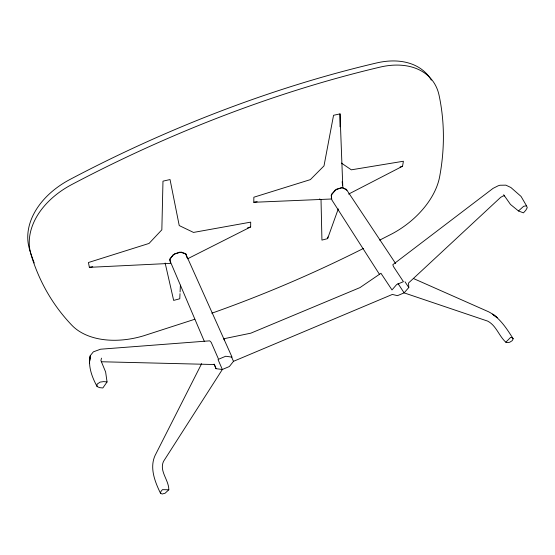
<?xml version="1.0" encoding="UTF-8"?>
<svg xmlns="http://www.w3.org/2000/svg" width="555" height="555" viewBox="0 0 555 555"><rect width="100%" height="100%" fill="white"/><g stroke="black" fill="none" stroke-linecap="round" stroke-linejoin="round"><path stroke-width="0.83" d="M340.014 126.804L340.021 113.879L333.548 115.294L324.002 165.896L310.363 179.626L253.85 197.219L253.795 202.284L331.259 199.016L331.758 193.972L336.663 189.137L342.824 187.625L346.889 190.254M107.053 381.958L102.841 387.966L99.491 387.626L97.063 386.502L97.083 384.15L100.115 382.104L103.695 381.597L107.053 381.958L105.63 371.996L100.906 360.521L101.503 358.142M187.528 258.824L250.652 226.933L250.694 222.139L193.508 232.427L179.23 225.566L170.038 179.549L162.976 181.159L161.845 229.805L149.038 243.437L88.446 262.515L89.362 267.337L170.427 263.396L169.996 258.595L174.603 253.788L181.298 252.095L186.431 254.412L186.598 256.812M180.007 293.664L179.771 298.763L173.659 300.408L165.147 263.042M180.084 291.965L180.403 285.159M97.063 386.502C92.081 377.24 87.773 366.224 90.319 355.602L93.351 351.849L100.566 349.206L209.7 340.846L211.219 342.366L218.559 359.252L225.719 356.241L232.039 357.142L185.571 253.517L179.633 252.157L173.132 254.745L169.615 259.893L204.379 341.471M89.744 360.57L90.319 355.602L89.445 363.109M348.616 194.09L402.541 166.243L403.409 161.241L351.336 169.823L341.422 163.087M319.569 198.94L321.026 199.828L321.935 240.107L327.596 238.629L327.943 236.957M168.81 489.774L165.092 493.235L162.115 494.019L160.457 493.166L160.922 491.515L162.428 489.663L168.81 489.774C168.88 479.895 159.063 471.23 163.489 461.427L222.34 369.491L229.381 366.522L233.488 361.326L392.35 294.441L397.484 295.662L404.116 292.867L408.792 287.525L408.549 282.981L500.665 197.337L503.232 195.929L504.634 195.846M327.596 238.629L338.272 208.888M201.652 363.629L154.998 455.655C149.468 467.99 154.963 481.837 160.457 493.166M413.496 278.541L488.65 311.806C499.729 317.515 506.68 328.56 513.181 338.758L512.203 340.673L509.719 342.255L507.554 342.588L505.841 342.22C498.876 335.928 496.302 325.612 487.713 321.13L404.116 292.867L398.011 283.522M518.474 210.962L523.649 206.273L526.515 205.808L527.25 207.681L525.807 210.262L523.441 212.863L518.474 210.962L510.482 204.441L503.662 194.715M505.841 342.22L510.607 337.398L512.314 337.773L513.181 338.758M363.504 248.404C314.359 273.15 263.667 294.892 211.781 313.221M379.696 240.128L392.031 233.822A69.528 44.213 -35.2 0 0 439.636 176.747A376.9 269.813 -17.7 0 0 439.067 95.259A75.653 51.351 -38.2 0 0 380.029 67.127A632.554 286.845 -25.7 0 0 71.761 184.551A79.06 56.201 -18.1 0 0 30.948 254.315A359.432 247.315 -37.6 0 0 71.9 325.292A72.781 47.813 -19.9 0 0 143.488 335.844L194.833 319.243M247.384 227.973L250.652 226.933M400.072 167.027L402.541 166.243M89.362 267.337L92.754 266.705M253.795 202.284L257.166 201.708M101.509 361.756L214.459 364.531L216.027 368.673L222.34 369.491L218.039 359.585M395.646 263.563L346.299 189.283L341.36 187.625L335.206 190.081L331.189 195.325L331.869 199.966L379.356 274.142M404.997 281.787L408.792 287.525M526.515 205.808L521.048 196.415L510.891 187.507L505.882 185.162L499.986 185.238L498.244 185.758L493.069 188.367L392.808 264.7L393.433 266.518L403.436 281.676L396.693 284.507L392.003 289.932L380.959 273.282L359.98 287.594L250.798 333.18L223.741 338.765L224.532 340.409M231.449 356.775L233.488 361.326M214.064 364.073L216.027 368.673M185.571 253.517L187.16 257.922M342.164 181.679L342.539 185.079M340.021 113.879L342.824 187.625M34.216 262.973A357.462 247.537 -37.7 0 1 29.464 249.091A78.63 56.256 -17.9 0 1 69.965 179.473A630.078 288.038 -25.7 0 1 376.623 62.951A75.258 51.428 -38.4 0 1 431.346 80.156M493.735 314.893L492.687 314.116L497.224 317.744L493.735 314.893"/></g></svg>
